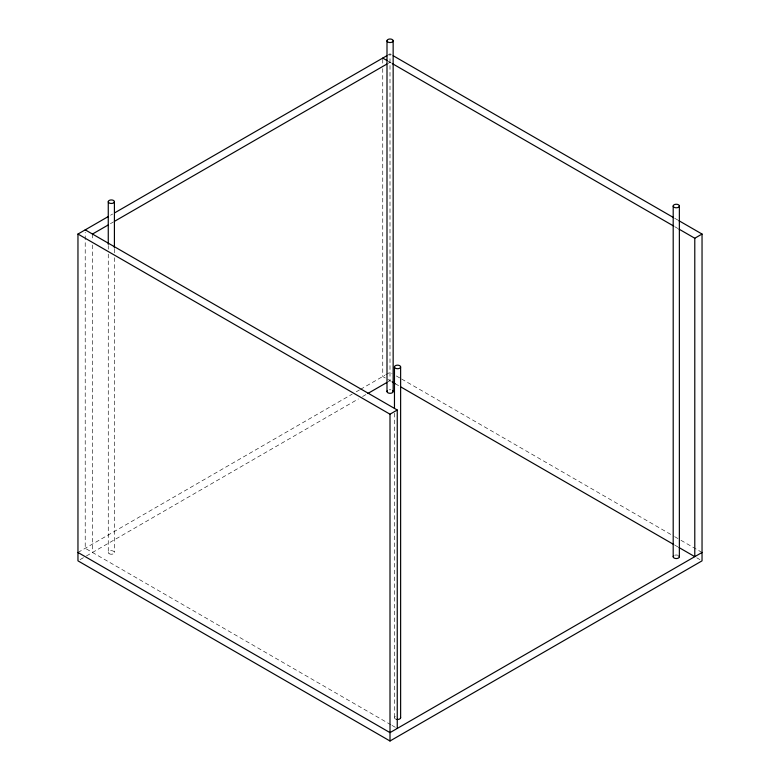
<?xml version="1.0" encoding="UTF-8"?>
<svg xmlns="http://www.w3.org/2000/svg" width="780" height="780" viewBox="0 0 780 780"><rect width="100%" height="100%" fill="white"/><g stroke="black" fill="none" stroke-linecap="round" stroke-linejoin="round"><path stroke-width="0.58" stroke-dasharray="3.9 2.92" d="M110.536 215.241L112.651 214.022M387.923 55.087L390 53.888L392.106 55.107M110.409 223.694L113.578 221.861M387.894 63.492L390 62.273M77.961 552.464L352.151 394.163M356.265 391.784L359.531 389.902M360.487 389.356L384.813 375.307M385.788 374.741L390 372.314L392.106 373.532M80.067 559.63L85.342 556.588M86.395 555.974L358.371 398.95M362.573 396.523L366.805 394.075M387.894 381.907L390 380.689L390 53.888M674.632 218.224L677.791 220.048M387.923 61.074L391.18 62.956M674.758 226.678L677.917 228.501M396.328 375.96L400.54 378.398M401.593 379.002L673.579 536.035M674.632 536.64L679.907 539.682M680.959 540.296L702.039 552.464M391.18 381.371L382.746 376.496L382.746 67.802M395.392 383.799L398.56 385.632M674.632 545.025L677.917 546.917M696.774 557.798L699.933 559.63M390.936 724.776L85.215 548.272L85.215 232.284M391.989 725.39L397.254 728.432M394.465 413.224L394.465 717.707M382.746 59.3L382.746 66.593M114.416 249.2L114.416 252.856M114.416 257.731L114.416 552.464M108.264 245.544L108.264 249.2M108.264 254.075L108.264 552.464M92.469 234.049L92.469 240.123M92.469 244.988L92.469 552.464M396.006 719.248A3.081 1.774 0 0 1 396.006 716.167M674.739 555.243A3.081 1.774 0 0 1 677.82 555.243M389.279 389.825A3.081 1.774 0 0 1 390.868 389.825M109.161 553.722A3.081 1.774 0 0 0 114.319 552.923A3.081 1.774 0 0 0 110.545 550.748A3.081 1.774 0 0 0 109.161 553.722"/><path stroke-width="1.17" d="M678.844 220.662L702.039 234.049L702.039 560.849L390 741L77.961 560.849L77.961 234.049L108.43 216.46M114.757 212.803L386.89 55.692M92.469 234.049L108.303 224.913M114.631 221.257L386.831 64.096M367.848 393.481L386.831 382.522M77.961 234.049L390 414.2L397.254 410.017L397.254 728.432M678.971 229.105L694.785 238.241L702.039 234.049M702.039 552.464L390 732.625L77.961 552.464M393.159 55.721L673.579 217.61M382.746 58.081L386.958 60.518M392.233 63.56L673.696 226.064M392.233 381.976L395.392 383.799M400.666 386.851L673.696 544.479M678.971 547.521L694.785 556.657L694.785 238.241M85.215 229.856L397.254 410.017M679.361 206.018A3.081 1.774 0 0 1 674.739 207.558A3.081 1.774 0 0 1 674.739 204.477A3.081 1.774 0 0 1 679.361 206.018L679.361 556.783M673.198 206.018L673.198 556.783M400.627 366.941A3.081 1.774 0 0 1 396.006 368.482A3.081 1.774 0 0 1 396.006 365.401A3.081 1.774 0 0 1 400.627 366.941L400.627 717.707M394.465 366.941L394.465 408.349M393.149 40.774A3.081 1.774 0 0 1 388.537 42.315A3.081 1.774 0 0 1 388.537 39.234A3.081 1.774 0 0 1 393.149 40.774L393.149 391.54M390 414.2L390 741M386.997 40.774L386.997 391.54M114.416 201.698A3.081 1.774 0 0 1 109.805 203.239A3.081 1.774 0 0 1 109.805 200.168A3.081 1.774 0 0 1 114.416 201.698L114.416 247.982M108.264 201.698L108.264 244.335M400.52 717.249A3.081 1.774 0 0 1 396.747 719.423M678.951 555.896A3.081 1.774 0 0 1 676.279 558.558A3.081 1.774 0 0 1 673.618 555.896M392.74 390.653A3.081 1.774 0 0 1 390.078 393.315A3.081 1.774 0 0 1 387.406 390.653"/></g></svg>
